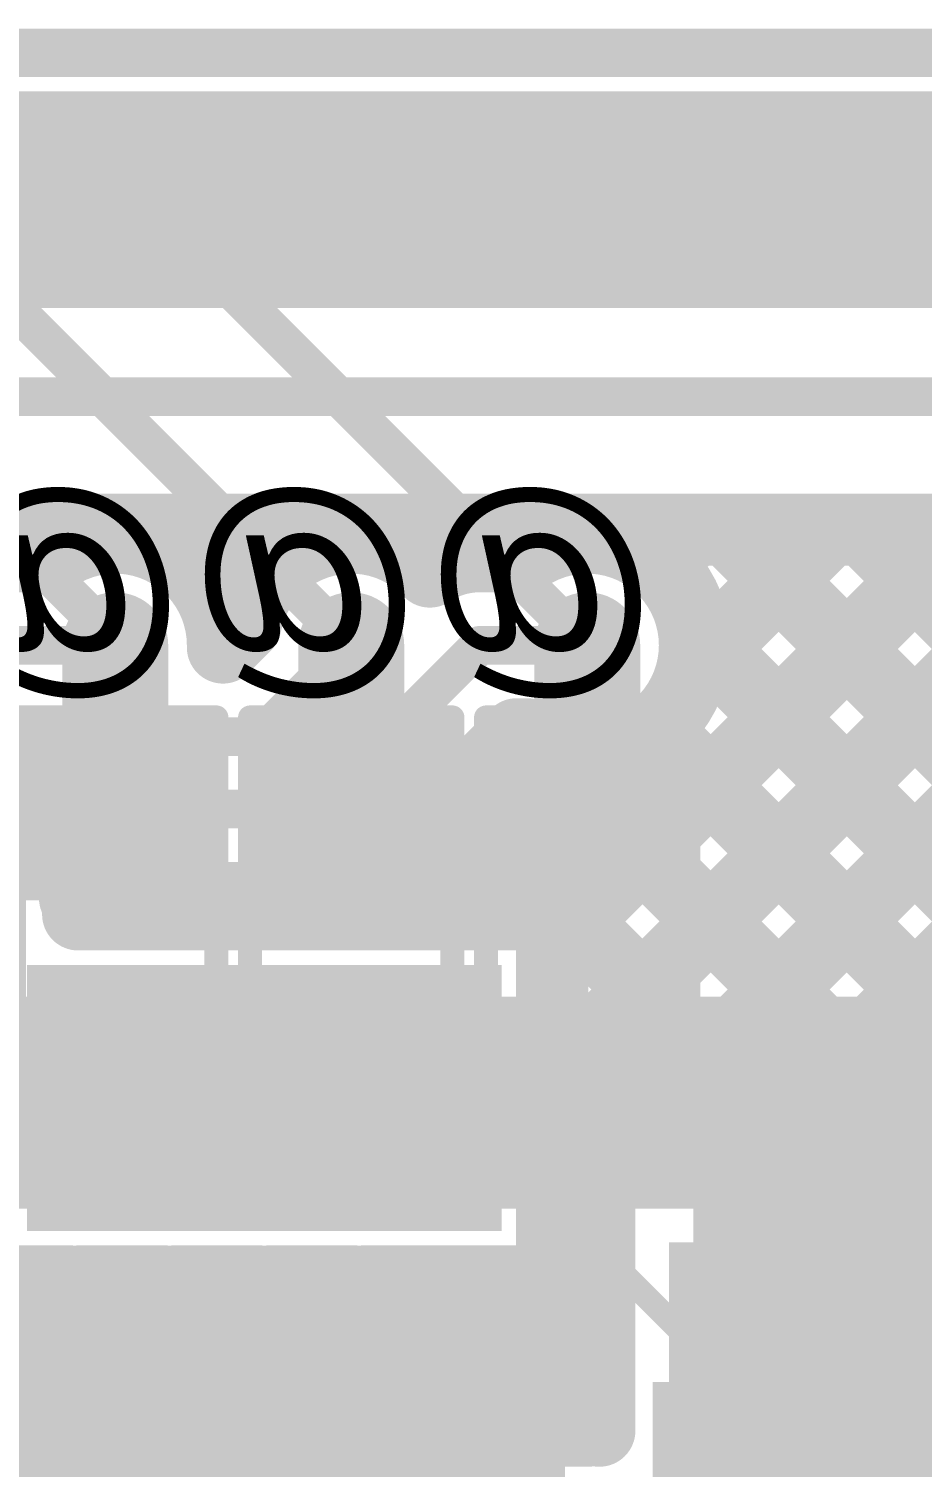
# Model space of a CAD drawing. Header units: millimetres. Extents: x -0.27 to 3.22, y -0.27 to 1.91.
# Drawn here: x 1.47 to 1.6556, y 1.6103 to 1.909 of the extents above; entities that cross this region are included whole.
import ezdxf

# ---------------------------------------------------------------- set-up
doc = ezdxf.new("R2010")
doc.units = ezdxf.units.MM
doc.header["$MEASUREMENT"] = 0
for name, color, linetype in [('BottomLayer', 5, 'Continuous'), ('BottomOverlay', 54, 'Continuous'), ('BottomPaste', 16, 'Continuous'), ('BottomSolder', 6, 'Continuous'), ('Mechanical2', 216, 'Continuous'), ('TopLayer', 1, 'Continuous'), ('TopOverlay', 2, 'Continuous'), ('TopPaste', 8, 'Continuous'), ('TopSolder', 216, 'Continuous'), ('ViaHoleLayer', 16, 'Continuous')]:
    doc.layers.add(name, color=color, linetype=linetype)
doc.styles.add('Arial', font='', dxfattribs={"height": 0.2})
doc.styles.get('Arial').set_extended_font_data('Arial')

# ---------------------------------------------------------------- blocks, each defined once
blk = doc.blocks.new('LQFP_100_18')
at = {"layer": 'TopLayer'}
for points in [[(0.15157, 0.2815), (0.15157, 0.32874), (0.16339, 0.32874), (0.16339, 0.2815)], [(0.17126, 0.2815), (0.17126, 0.32874), (0.18307, 0.32874), (0.18307, 0.2815)], [(0.19094, 0.2815), (0.19094, 0.32874), (0.20276, 0.32874), (0.20276, 0.2815)], [(0.21063, 0.2815), (0.21063, 0.32874), (0.22244, 0.32874), (0.22244, 0.2815)], [(0.23031, 0.2815), (0.23031, 0.32874), (0.24213, 0.32874), (0.24213, 0.2815)], [(0.2815, 0.24213), (0.32874, 0.24213), (0.32874, 0.23031), (0.2815, 0.23031)]]:
    blk.add_hatch(color=1, dxfattribs=at).paths.add_polyline_path(points)
at = {"layer": 'TopPaste'}
for points in [[(0.15157, 0.2815), (0.15157, 0.32874), (0.16339, 0.32874), (0.16339, 0.2815)], [(0.17126, 0.2815), (0.17126, 0.32874), (0.18307, 0.32874), (0.18307, 0.2815)], [(0.19094, 0.2815), (0.19094, 0.32874), (0.20276, 0.32874), (0.20276, 0.2815)], [(0.21063, 0.2815), (0.21063, 0.32874), (0.22244, 0.32874), (0.22244, 0.2815)], [(0.23031, 0.2815), (0.23031, 0.32874), (0.24213, 0.32874), (0.24213, 0.2815)], [(0.2815, 0.24213), (0.32874, 0.24213), (0.32874, 0.23031), (0.2815, 0.23031)]]:
    blk.add_hatch(color=8, dxfattribs=at).paths.add_polyline_path(points)
at = {"layer": 'TopSolder'}
for points in [[(0.14757, 0.2775), (0.14757, 0.33274), (0.16739, 0.33274), (0.16739, 0.2775)], [(0.16726, 0.2775), (0.16726, 0.33274), (0.18707, 0.33274), (0.18707, 0.2775)], [(0.18694, 0.2775), (0.18694, 0.33274), (0.20676, 0.33274), (0.20676, 0.2775)], [(0.20663, 0.2775), (0.20663, 0.33274), (0.22644, 0.33274), (0.22644, 0.2775)], [(0.22631, 0.2775), (0.22631, 0.33274), (0.24613, 0.33274), (0.24613, 0.2775)], [(0.2775, 0.24613), (0.33274, 0.24613), (0.33274, 0.22631), (0.2775, 0.22631)]]:
    blk.add_hatch(color=216, dxfattribs=at).paths.add_polyline_path(points)
at = {"layer": 'TopOverlay', "const_width": 0.005}
blk.add_lwpolyline([(0.255, 0.285), (0.285, 0.255)], dxfattribs=at)
at = {"layer": 'TopOverlay', "const_width": 0.0025}
for points in [[(0.25375, 0.285, 1), (0.25625, 0.285, 1)], [(0.28375, 0.255, 1), (0.28625, 0.255, 1)]]:
    blk.add_lwpolyline(points, format="xyb", close=True, dxfattribs=at)
blk = doc.blocks.new('R__0603_B_118')
at = {"layer": 'BottomLayer'}
for points in [[(-0.045, -0.0175), (-0.045, 0.0175), (-0.015, 0.0175), (-0.015, -0.0175)], [(0.015, -0.0175), (0.015, 0.0175), (0.045, 0.0175), (0.045, -0.0175)]]:
    blk.add_hatch(color=5, dxfattribs=at).paths.add_polyline_path(points)
at = {"layer": 'BottomPaste'}
for points in [[(-0.045, -0.0175), (-0.045, 0.0175), (-0.015, 0.0175), (-0.015, -0.0175)], [(0.015, -0.0175), (0.015, 0.0175), (0.045, 0.0175), (0.045, -0.0175)]]:
    blk.add_hatch(color=16, dxfattribs=at).paths.add_polyline_path(points)
at = {"layer": 'BottomSolder'}
for points in [[(-0.049, -0.0215), (-0.049, 0.0215), (-0.011, 0.0215), (-0.011, -0.0215)], [(0.011, -0.0215), (0.011, 0.0215), (0.049, 0.0215), (0.049, -0.0215)]]:
    blk.add_hatch(color=6, dxfattribs=at).paths.add_polyline_path(points)
at = {"layer": 'BottomOverlay', "const_width": 0.005}
for points in [[(0.049, 0.021), (-0.049, 0.021)], [(-0.049, -0.021), (-0.049, 0.021)], [(0.049, -0.021), (0.049, 0.021)], [(0.049, -0.021), (-0.049, -0.021)]]:
    blk.add_lwpolyline(points, dxfattribs=at)
at = {"layer": 'BottomOverlay', "const_width": 0.0025}
for points in [[(-0.05025, 0.021, 1), (-0.04775, 0.021, 1)], [(-0.05025, 0.021, 1), (-0.04775, 0.021, 1)], [(0.04775, 0.021, 1), (0.05025, 0.021, 1)], [(0.04775, 0.021, 1), (0.05025, 0.021, 1)], [(-0.05025, -0.021, 1), (-0.04775, -0.021, 1)], [(-0.05025, -0.021, 1), (-0.04775, -0.021, 1)], [(0.04775, -0.021, 1), (0.05025, -0.021, 1)], [(0.04775, -0.021, 1), (0.05025, -0.021, 1)]]:
    blk.add_lwpolyline(points, format="xyb", close=True, dxfattribs=at)
blk = doc.blocks.new('R__0603_B_119')
at = {"layer": 'BottomLayer'}
for points in [[(-0.045, -0.0175), (-0.045, 0.0175), (-0.015, 0.0175), (-0.015, -0.0175)], [(0.015, -0.0175), (0.015, 0.0175), (0.045, 0.0175), (0.045, -0.0175)]]:
    blk.add_hatch(color=5, dxfattribs=at).paths.add_polyline_path(points)
at = {"layer": 'BottomPaste'}
for points in [[(-0.045, -0.0175), (-0.045, 0.0175), (-0.015, 0.0175), (-0.015, -0.0175)], [(0.015, -0.0175), (0.015, 0.0175), (0.045, 0.0175), (0.045, -0.0175)]]:
    blk.add_hatch(color=16, dxfattribs=at).paths.add_polyline_path(points)
at = {"layer": 'BottomSolder'}
for points in [[(-0.049, -0.0215), (-0.049, 0.0215), (-0.011, 0.0215), (-0.011, -0.0215)], [(0.011, -0.0215), (0.011, 0.0215), (0.049, 0.0215), (0.049, -0.0215)]]:
    blk.add_hatch(color=6, dxfattribs=at).paths.add_polyline_path(points)
at = {"layer": 'BottomOverlay', "const_width": 0.005}
for points in [[(0.049, 0.021), (-0.049, 0.021)], [(-0.049, -0.021), (-0.049, 0.021)], [(0.049, -0.021), (0.049, 0.021)], [(0.049, -0.021), (-0.049, -0.021)]]:
    blk.add_lwpolyline(points, dxfattribs=at)
at = {"layer": 'BottomOverlay', "const_width": 0.0025}
for points in [[(-0.05025, 0.021, 1), (-0.04775, 0.021, 1)], [(-0.05025, 0.021, 1), (-0.04775, 0.021, 1)], [(0.04775, 0.021, 1), (0.05025, 0.021, 1)], [(0.04775, 0.021, 1), (0.05025, 0.021, 1)], [(-0.05025, -0.021, 1), (-0.04775, -0.021, 1)], [(-0.05025, -0.021, 1), (-0.04775, -0.021, 1)], [(0.04775, -0.021, 1), (0.05025, -0.021, 1)], [(0.04775, -0.021, 1), (0.05025, -0.021, 1)]]:
    blk.add_lwpolyline(points, format="xyb", close=True, dxfattribs=at)
blk = doc.blocks.new('R__0603_B_150')
at = {"layer": 'BottomLayer'}
for points in [[(-0.045, -0.0175), (-0.045, 0.0175), (-0.015, 0.0175), (-0.015, -0.0175)], [(0.015, -0.0175), (0.015, 0.0175), (0.045, 0.0175), (0.045, -0.0175)]]:
    blk.add_hatch(color=5, dxfattribs=at).paths.add_polyline_path(points)
at = {"layer": 'BottomPaste'}
for points in [[(-0.045, -0.0175), (-0.045, 0.0175), (-0.015, 0.0175), (-0.015, -0.0175)], [(0.015, -0.0175), (0.015, 0.0175), (0.045, 0.0175), (0.045, -0.0175)]]:
    blk.add_hatch(color=16, dxfattribs=at).paths.add_polyline_path(points)
at = {"layer": 'BottomSolder'}
for points in [[(-0.049, -0.0215), (-0.049, 0.0215), (-0.011, 0.0215), (-0.011, -0.0215)], [(0.011, -0.0215), (0.011, 0.0215), (0.049, 0.0215), (0.049, -0.0215)]]:
    blk.add_hatch(color=6, dxfattribs=at).paths.add_polyline_path(points)
at = {"layer": 'BottomOverlay', "const_width": 0.005}
for points in [[(0.049, 0.021), (-0.049, 0.021)], [(-0.049, -0.021), (-0.049, 0.021)], [(0.049, -0.021), (0.049, 0.021)], [(0.049, -0.021), (-0.049, -0.021)]]:
    blk.add_lwpolyline(points, dxfattribs=at)
at = {"layer": 'BottomOverlay', "const_width": 0.0025}
for points in [[(-0.05025, 0.021, 1), (-0.04775, 0.021, 1)], [(-0.05025, 0.021, 1), (-0.04775, 0.021, 1)], [(0.04775, 0.021, 1), (0.05025, 0.021, 1)], [(0.04775, 0.021, 1), (0.05025, 0.021, 1)], [(-0.05025, -0.021, 1), (-0.04775, -0.021, 1)], [(-0.05025, -0.021, 1), (-0.04775, -0.021, 1)], [(0.04775, -0.021, 1), (0.05025, -0.021, 1)], [(0.04775, -0.021, 1), (0.05025, -0.021, 1)]]:
    blk.add_lwpolyline(points, format="xyb", close=True, dxfattribs=at)
blk = doc.blocks.new('C__0603_B_179')
at = {"layer": 'BottomLayer'}
for points in [[(-0.045, -0.0175), (-0.045, 0.0175), (-0.015, 0.0175), (-0.015, -0.0175)], [(0.015, -0.0175), (0.015, 0.0175), (0.045, 0.0175), (0.045, -0.0175)]]:
    blk.add_hatch(color=5, dxfattribs=at).paths.add_polyline_path(points)
at = {"layer": 'BottomPaste'}
for points in [[(-0.045, -0.0175), (-0.045, 0.0175), (-0.015, 0.0175), (-0.015, -0.0175)], [(0.015, -0.0175), (0.015, 0.0175), (0.045, 0.0175), (0.045, -0.0175)]]:
    blk.add_hatch(color=16, dxfattribs=at).paths.add_polyline_path(points)
at = {"layer": 'BottomSolder'}
for points in [[(-0.04736, -0.01986), (-0.04736, 0.01986), (-0.01264, 0.01986), (-0.01264, -0.01986)], [(0.01264, -0.01986), (0.01264, 0.01986), (0.04736, 0.01986), (0.04736, -0.01986)]]:
    blk.add_hatch(color=6, dxfattribs=at).paths.add_polyline_path(points)
at = {"layer": 'BottomOverlay', "const_width": 0.005}
for points in [[(-0.018, 0.021), (-0.049, 0.021)], [(-0.049, 0.021), (-0.049, -0.021)], [(0.049, 0.021), (0.018, 0.021)], [(0.049, 0.021), (0.049, -0.021)], [(-0.018, -0.021), (-0.049, -0.021)], [(0.049, -0.021), (0.018, -0.021)]]:
    blk.add_lwpolyline(points, dxfattribs=at)
at = {"layer": 'BottomOverlay', "const_width": 0.0025}
for points in [[(-0.05025, 0.021, 1), (-0.04775, 0.021, 1)], [(-0.05025, 0.021, 1), (-0.04775, 0.021, 1)], [(-0.01925, 0.021, 1), (-0.01675, 0.021, 1)], [(0.01675, 0.021, 1), (0.01925, 0.021, 1)], [(0.04775, 0.021, 1), (0.05025, 0.021, 1)], [(0.04775, 0.021, 1), (0.05025, 0.021, 1)], [(-0.05025, -0.021, 1), (-0.04775, -0.021, 1)], [(-0.05025, -0.021, 1), (-0.04775, -0.021, 1)], [(-0.01925, -0.021, 1), (-0.01675, -0.021, 1)], [(0.01675, -0.021, 1), (0.01925, -0.021, 1)], [(0.04775, -0.021, 1), (0.05025, -0.021, 1)], [(0.04775, -0.021, 1), (0.05025, -0.021, 1)]]:
    blk.add_lwpolyline(points, format="xyb", close=True, dxfattribs=at)

msp = doc.modelspace()

# ---------------------------------------------------------------- hatches: boundary and pattern name
at = {"layer": 'BottomLayer'}
h = msp.add_hatch(color=5, dxfattribs=at)
edge = h.paths.add_edge_path()
edge.add_arc((1.488, 1.781), 0.00787, 0, 360)
h = msp.add_hatch(color=5, dxfattribs=at)
edge = h.paths.add_edge_path()
edge.add_arc((1.537, 1.781), 0.00787, 0, 360)
h = msp.add_hatch(color=5, dxfattribs=at)
edge = h.paths.add_edge_path()
edge.add_arc((1.586, 1.781), 0.00787, 0, 360)
for points in [[(0.993, 1.664), (1.66, 1.664), (1.66, 1.708), (0.993, 1.708)], [(1.608, 1.06), (1.668, 1.06), (1.668, 1.7), (1.608, 1.7)], [(1.104, 1.121), (1.581, 1.121), (1.581, 1.642), (1.104, 1.642)]]:
    msp.add_hatch(color=5, dxfattribs=at).paths.add_polyline_path(points)
h = msp.add_hatch(color=5, dxfattribs=at)
edge = h.paths.add_edge_path()
edge.add_arc((1.629, 1.645), 0.01181, 0, 360)
at = {"layer": 'TopLayer'}
for points in [[(-0.081, 1.851), (3.207, 1.851), (3.207, 1.896), (-0.081, 1.896)], [(1.603, 1.612), (1.651, 1.612), (1.651, 1.657), (1.603, 1.657)]]:
    msp.add_hatch(color=1, dxfattribs=at).paths.add_polyline_path(points)
h = msp.add_hatch(color=1, dxfattribs=at)
edge = h.paths.add_edge_path()
edge.add_arc((1.488, 1.781), 0.00787, 0, 360)
h = msp.add_hatch(color=1, dxfattribs=at)
edge = h.paths.add_edge_path()
edge.add_arc((1.537, 1.781), 0.00787, 0, 360)
h = msp.add_hatch(color=1, dxfattribs=at)
edge = h.paths.add_edge_path()
edge.add_arc((1.586, 1.781), 0.00787, 0, 360)
h = msp.add_hatch(color=1, dxfattribs=at)
edge = h.paths.add_edge_path()
edge.add_arc((1.629, 1.645), 0.01181, 0, 360)
at = {"layer": 'ViaHoleLayer'}
h = msp.add_hatch(color=16, dxfattribs=at)
edge = h.paths.add_edge_path()
edge.add_arc((1.488, 1.781), 0.00394, 0, 360)
h = msp.add_hatch(color=16, dxfattribs=at)
edge = h.paths.add_edge_path()
edge.add_arc((1.537, 1.781), 0.00394, 0, 360)
h = msp.add_hatch(color=16, dxfattribs=at)
edge = h.paths.add_edge_path()
edge.add_arc((1.586, 1.781), 0.00394, 0, 360)
h = msp.add_hatch(color=16, dxfattribs=at)
edge = h.paths.add_edge_path()
edge.add_arc((1.629, 1.645), 0.00591, 0, 360)

# ---------------------------------------------------------------- linework, layer by layer
at = {"layer": 'BottomLayer'}
for points, const_width in [([(0.33144, 1.887), (1.48, 1.887)], 0.008), ([(1.48, 1.887), (1.586, 1.781)], 0.008), ([(1.446, 1.872), (1.537, 1.781)], 0.008), ([(1.413, 1.857), (1.489, 1.781)], 0.008), ([(1.488, 1.748), (1.488, 1.781)], 0.022), ([(1.537, 1.748), (1.537, 1.781)], 0.022), ([(1.586, 1.748), (1.586, 1.781)], 0.022)]:
    msp.add_lwpolyline(points, dxfattribs=dict(at, const_width=const_width))
for points, const_width in [([(1.478, 1.887, 1), (1.482, 1.887, 1)], 0.004), ([(1.478, 1.887, 1), (1.482, 1.887, 1)], 0.004), ([(1.4825, 1.781, 1), (1.4935, 1.781, 1)], 0.011), ([(1.5315, 1.781, 1), (1.5425, 1.781, 1)], 0.011), ([(1.5805, 1.781, 1), (1.5915, 1.781, 1)], 0.011), ([(1.487, 1.781, 1), (1.491, 1.781, 1)], 0.004), ([(1.535, 1.781, 1), (1.539, 1.781, 1)], 0.004), ([(1.584, 1.781, 1), (1.588, 1.781, 1)], 0.004), ([(1.4825, 1.748, 1), (1.4935, 1.748, 1)], 0.011), ([(1.5315, 1.748, 1), (1.5425, 1.748, 1)], 0.011), ([(1.5805, 1.748, 1), (1.5915, 1.748, 1)], 0.011)]:
    msp.add_lwpolyline(points, format="xyb", close=True, dxfattribs=dict(at, const_width=const_width))
at = {"layer": 'Mechanical2', "const_width": 0.01}
msp.add_lwpolyline([(-0.087, 1.904), (3.215, 1.904)], dxfattribs=at)
at = {"layer": 'TopLayer'}
for points, const_width in [([(1.36593, 1.83262), (1.72138, 1.83262)], 0.008), ([(1.44028, 1.805), (1.7965, 1.805)], 0.015), ([(1.46116, 1.79948), (1.46667, 1.805)], 0.015), ([(1.47368, 1.805), (1.47778, 1.8009)], 0.015), ([(1.49281, 1.80285), (1.49496, 1.805)], 0.015), ([(1.50197, 1.805), (1.51666, 1.79031)], 0.015), ([(1.50841, 1.79017), (1.52324, 1.805)], 0.015), ([(1.54736, 1.80083), (1.55153, 1.805)], 0.015), ([(1.55854, 1.805), (1.56404, 1.7995)], 0.015), ([(1.57565, 1.80083), (1.57981, 1.805)], 0.015), ([(1.57874, 1.69079), (1.69295, 1.805)], 0.015), ([(1.57874, 1.71907), (1.66467, 1.805)], 0.015), ([(1.57874, 1.6625), (1.72123, 1.805)], 0.015), ([(1.60084, 1.79774), (1.6081, 1.805)], 0.015), ([(1.60793, 1.77655), (1.63638, 1.805)], 0.015), ([(1.6151, 1.805), (1.75516, 1.66495)], 0.015), ([(1.61602, 1.6715), (1.74952, 1.805)], 0.015), ([(1.64339, 1.805), (1.76966, 1.67873)], 0.015), ([(1.6443, 1.6715), (1.7778, 1.805)], 0.015), ([(1.462, 1.7995), (1.47542, 1.7995)], 0.015), ([(1.56369, 1.7995), (1.57342, 1.7995)], 0.015), ([(1.51037, 1.78053), (1.51502, 1.78518)], 0.015), ([(1.60822, 1.7836), (1.72232, 1.6695)], 0.015), ([(1.462, 1.781), (1.488, 1.781)], 0.008), ([(1.518, 1.762), (1.537, 1.781)], 0.008), ([(1.52969, 1.747), (1.56369, 1.781)], 0.008), ([(1.56369, 1.781), (1.586, 1.781)], 0.008), ([(1.54277, 1.73392), (1.57135, 1.7625)], 0.015), ([(1.57275, 1.7625), (1.66375, 1.6715)], 0.015), ([(1.59999, 1.76354), (1.69404, 1.6695)], 0.015), ([(1.465, 1.762), (1.518, 1.762)], 0.008), ([(1.5565, 1.72512), (1.59045, 1.75907)], 0.015), ([(1.55791, 1.74906), (1.63547, 1.6715)], 0.015), ([(1.45991, 1.73491), (1.472, 1.747)], 0.008), ([(1.472, 1.747), (1.52969, 1.747)], 0.008), ([(1.54377, 1.73491), (1.55356, 1.72512)], 0.015), ([(1.47966, 1.7285), (1.52969, 1.7285)], 0.015), ([(1.49361, 1.7285), (1.49699, 1.72512)], 0.015), ([(1.49993, 1.72512), (1.50331, 1.7285)], 0.015), ([(1.5219, 1.7285), (1.52528, 1.72512)], 0.015), ([(1.52822, 1.72512), (1.53171, 1.72861)], 0.015), ([(1.48031, 1.72512), (1.49856, 1.72512)], 0.015), ([(1.48031, 1.72512), (1.49856, 1.72512)], 0.015), ([(1.5, 1.72512), (1.51824, 1.72512)], 0.015), ([(1.5, 1.72512), (1.51824, 1.72512)], 0.015), ([(1.51968, 1.72512), (1.53793, 1.72512)], 0.015), ([(1.51968, 1.72512), (1.53793, 1.72512)], 0.015), ([(1.53937, 1.72512), (1.55905, 1.72512)], 0.015), ([(1.53937, 1.72512), (1.55905, 1.72512)], 0.015), ([(1.55905, 1.72512), (1.57874, 1.72512)], 0.015), ([(1.57874, 1.64888), (1.57874, 1.72512)], 0.015), ([(1.57874, 1.69995), (1.60718, 1.6715)], 0.015), ([(1.57874, 1.67166), (1.5885, 1.6619)], 0.015), ([(1.5885, 1.6715), (1.6655, 1.6715)], 0.015), ([(1.5885, 1.62182), (1.5885, 1.6715)], 0.015), ([(1.09497, 1.26359), (1.48026, 1.64888)], 0.015), ([(1.4601, 1.64888), (1.48203, 1.62695)], 0.015), ([(1.46063, 1.64888), (1.47887, 1.64888)], 0.015), ([(1.46063, 1.64888), (1.47887, 1.64888)], 0.015), ([(1.48031, 1.64888), (1.49856, 1.64888)], 0.015), ([(1.48031, 1.64888), (1.49856, 1.64888)], 0.015), ([(1.48555, 1.62588), (1.50854, 1.64888)], 0.015), ([(1.48838, 1.64888), (1.51934, 1.61792)], 0.015), ([(1.5, 1.64888), (1.51824, 1.64888)], 0.015), ([(1.5, 1.64888), (1.51824, 1.64888)], 0.015), ([(1.50587, 1.61792), (1.53683, 1.64888)], 0.015), ([(1.51667, 1.64888), (1.54763, 1.61792)], 0.015), ([(1.51968, 1.64888), (1.53793, 1.64888)], 0.015), ([(1.51968, 1.64888), (1.53793, 1.64888)], 0.015), ([(1.53415, 1.61792), (1.56511, 1.64888)], 0.015), ([(1.53937, 1.64888), (1.55905, 1.64888)], 0.015), ([(1.53937, 1.64888), (1.55905, 1.64888)], 0.015), ([(1.54495, 1.64888), (1.57591, 1.61792)], 0.015), ([(1.55905, 1.64888), (1.57874, 1.64888)], 0.015), ([(1.57324, 1.64888), (1.5885, 1.63361)], 0.015), ([(1.56244, 1.61792), (1.5885, 1.64398)], 0.015), ([(1.58611, 1.61792), (1.58611, 1.62182)], 0.015), ([(1.5885, 1.61792), (1.5885, 1.62182)], 0.015), ([(1.47531, 1.59842), (1.47531, 1.62023)], 0.01), ([(1.49719, 1.61792), (1.58611, 1.61792)], 0.015)]:
    msp.add_lwpolyline(points, dxfattribs=dict(at, const_width=const_width))
for points, const_width in [([(1.46293, 1.805, 1), (1.47043, 1.805, 1)], 0.0075), ([(1.46993, 1.805, 1), (1.47743, 1.805, 1)], 0.0075), ([(1.48906, 1.80285, 1), (1.49656, 1.80285, 1)], 0.0075), ([(1.49121, 1.805, 1), (1.49871, 1.805, 1)], 0.0075), ([(1.49822, 1.805, 1), (1.50572, 1.805, 1)], 0.0075), ([(1.51949, 1.805, 1), (1.52699, 1.805, 1)], 0.0075), ([(1.54778, 1.805, 1), (1.55528, 1.805, 1)], 0.0075), ([(1.55479, 1.805, 1), (1.56229, 1.805, 1)], 0.0075), ([(1.57606, 1.805, 1), (1.58356, 1.805, 1)], 0.0075), ([(1.60435, 1.805, 1), (1.61185, 1.805, 1)], 0.0075), ([(1.61135, 1.805, 1), (1.61885, 1.805, 1)], 0.0075), ([(1.63263, 1.805, 1), (1.64013, 1.805, 1)], 0.0075), ([(1.63964, 1.805, 1), (1.64714, 1.805, 1)], 0.0075), ([(1.47167, 1.7995, 1), (1.47917, 1.7995, 1)], 0.0075), ([(1.47167, 1.7995, 1), (1.47917, 1.7995, 1)], 0.0075), ([(1.47403, 1.8009, 1), (1.48153, 1.8009, 1)], 0.0075), ([(1.54361, 1.80083, 1), (1.55111, 1.80083, 1)], 0.0075), ([(1.55994, 1.7995, 1), (1.56744, 1.7995, 1)], 0.0075), ([(1.55994, 1.7995, 1), (1.56744, 1.7995, 1)], 0.0075), ([(1.55994, 1.7995, 1), (1.56744, 1.7995, 1)], 0.0075), ([(1.56029, 1.7995, 1), (1.56779, 1.7995, 1)], 0.0075), ([(1.56967, 1.7995, 1), (1.57717, 1.7995, 1)], 0.0075), ([(1.56967, 1.7995, 1), (1.57717, 1.7995, 1)], 0.0075), ([(1.5719, 1.80083, 1), (1.5794, 1.80083, 1)], 0.0075), ([(1.59709, 1.79774, 1), (1.60459, 1.79774, 1)], 0.0075), ([(1.54956, 1.79631, 1), (1.55706, 1.79631, 1)], 0.0075), ([(1.54956, 1.79631, 1), (1.55706, 1.79631, 1)], 0.0075), ([(1.54956, 1.79631, 1), (1.55706, 1.79631, 1)], 0.0075), ([(1.50466, 1.79017, 1), (1.51216, 1.79017, 1)], 0.0075), ([(1.51291, 1.79031, 1), (1.52041, 1.79031, 1)], 0.0075), ([(1.51127, 1.78518, 1), (1.51877, 1.78518, 1)], 0.0075), ([(1.51127, 1.78518, 1), (1.51877, 1.78518, 1)], 0.0075), ([(1.60447, 1.7836, 1), (1.61197, 1.7836, 1)], 0.0075), ([(1.50662, 1.781, 1), (1.51412, 1.781, 1)], 0.0075), ([(1.50662, 1.78053, 1), (1.51412, 1.78053, 1)], 0.0075), ([(1.60462, 1.781, 1), (1.61212, 1.781, 1)], 0.0075), ([(1.60462, 1.781, 1), (1.61212, 1.781, 1)], 0.0075), ([(1.486, 1.781, 1), (1.49, 1.781, 1)], 0.004), ([(1.535, 1.781, 1), (1.539, 1.781, 1)], 0.004), ([(1.56169, 1.781, 1), (1.56569, 1.781, 1)], 0.004), ([(1.56169, 1.781, 1), (1.56569, 1.781, 1)], 0.004), ([(1.584, 1.781, 1), (1.588, 1.781, 1)], 0.004), ([(1.60418, 1.77655, 1), (1.61168, 1.77655, 1)], 0.0075), ([(1.5676, 1.7625, 1), (1.5751, 1.7625, 1)], 0.0075), ([(1.569, 1.7625, 1), (1.5765, 1.7625, 1)], 0.0075), ([(1.56967, 1.7625, 1), (1.57717, 1.7625, 1)], 0.0075), ([(1.59624, 1.76354, 1), (1.60374, 1.76354, 1)], 0.0075), ([(1.516, 1.762, 1), (1.52, 1.762, 1)], 0.004), ([(1.516, 1.762, 1), (1.52, 1.762, 1)], 0.004), ([(1.5867, 1.75907, 1), (1.5942, 1.75907, 1)], 0.0075), ([(1.55416, 1.74906, 1), (1.56166, 1.74906, 1)], 0.0075), ([(1.47, 1.747, 1), (1.474, 1.747, 1)], 0.004), ([(1.47, 1.747, 1), (1.474, 1.747, 1)], 0.004), ([(1.52769, 1.747, 1), (1.53169, 1.747, 1)], 0.004), ([(1.52769, 1.747, 1), (1.53169, 1.747, 1)], 0.004), ([(1.53902, 1.73392, 1), (1.54652, 1.73392, 1)], 0.0075), ([(1.53902, 1.73392, 1), (1.54652, 1.73392, 1)], 0.0075), ([(1.53902, 1.73392, 1), (1.54652, 1.73392, 1)], 0.0075), ([(1.54002, 1.73491, 1), (1.54752, 1.73491, 1)], 0.0075), ([(1.47591, 1.7285, 1), (1.48341, 1.7285, 1)], 0.0075), ([(1.48986, 1.7285, 1), (1.49736, 1.7285, 1)], 0.0075), ([(1.49956, 1.7285, 1), (1.50706, 1.7285, 1)], 0.0075), ([(1.51815, 1.7285, 1), (1.52565, 1.7285, 1)], 0.0075), ([(1.52594, 1.7285, 1), (1.53344, 1.7285, 1)], 0.0075), ([(1.52594, 1.7285, 1), (1.53344, 1.7285, 1)], 0.0075), ([(1.52594, 1.7285, 1), (1.53344, 1.7285, 1)], 0.0075), ([(1.52796, 1.72861, 1), (1.53546, 1.72861, 1)], 0.0075), ([(1.47656, 1.72512, 1), (1.48406, 1.72512, 1)], 0.0075), ([(1.47656, 1.72512, 1), (1.48406, 1.72512, 1)], 0.0075), ([(1.49324, 1.72512, 1), (1.50074, 1.72512, 1)], 0.0075), ([(1.49481, 1.72512, 1), (1.50231, 1.72512, 1)], 0.0075), ([(1.49481, 1.72512, 1), (1.50231, 1.72512, 1)], 0.0075), ([(1.49618, 1.72512, 1), (1.50368, 1.72512, 1)], 0.0075), ([(1.49625, 1.72512, 1), (1.50375, 1.72512, 1)], 0.0075), ([(1.49625, 1.72512, 1), (1.50375, 1.72512, 1)], 0.0075), ([(1.51449, 1.72512, 1), (1.52199, 1.72512, 1)], 0.0075), ([(1.51449, 1.72512, 1), (1.52199, 1.72512, 1)], 0.0075), ([(1.51593, 1.72512, 1), (1.52343, 1.72512, 1)], 0.0075), ([(1.51593, 1.72512, 1), (1.52343, 1.72512, 1)], 0.0075), ([(1.52153, 1.72512, 1), (1.52903, 1.72512, 1)], 0.0075), ([(1.52447, 1.72512, 1), (1.53197, 1.72512, 1)], 0.0075), ([(1.53418, 1.72512, 1), (1.54168, 1.72512, 1)], 0.0075), ([(1.53418, 1.72512, 1), (1.54168, 1.72512, 1)], 0.0075), ([(1.53562, 1.72512, 1), (1.54312, 1.72512, 1)], 0.0075), ([(1.53562, 1.72512, 1), (1.54312, 1.72512, 1)], 0.0075), ([(1.54981, 1.72512, 1), (1.55731, 1.72512, 1)], 0.0075), ([(1.55275, 1.72512, 1), (1.56025, 1.72512, 1)], 0.0075), ([(1.5553, 1.72512, 1), (1.5628, 1.72512, 1)], 0.0075), ([(1.5553, 1.72512, 1), (1.5628, 1.72512, 1)], 0.0075), ([(1.5553, 1.72512, 1), (1.5628, 1.72512, 1)], 0.0075), ([(1.57499, 1.72512, 1), (1.58249, 1.72512, 1)], 0.0075), ([(1.57499, 1.72512, 1), (1.58249, 1.72512, 1)], 0.0075), ([(1.57499, 1.71907, 1), (1.58249, 1.71907, 1)], 0.0075), ([(1.57499, 1.69995, 1), (1.58249, 1.69995, 1)], 0.0075), ([(1.57499, 1.69079, 1), (1.58249, 1.69079, 1)], 0.0075), ([(1.57499, 1.67166, 1), (1.58249, 1.67166, 1)], 0.0075), ([(1.58475, 1.6715, 1), (1.59225, 1.6715, 1)], 0.0075), ([(1.58475, 1.6715, 1), (1.59225, 1.6715, 1)], 0.0075), ([(1.60343, 1.6715, 1), (1.61093, 1.6715, 1)], 0.0075), ([(1.61227, 1.6715, 1), (1.61977, 1.6715, 1)], 0.0075), ([(1.63172, 1.6715, 1), (1.63922, 1.6715, 1)], 0.0075), ([(1.64055, 1.6715, 1), (1.64805, 1.6715, 1)], 0.0075), ([(1.57499, 1.6625, 1), (1.58249, 1.6625, 1)], 0.0075), ([(1.58475, 1.6619, 1), (1.59225, 1.6619, 1)], 0.0075), ([(1.47512, 1.64888, 1), (1.48262, 1.64888, 1)], 0.0075), ([(1.47512, 1.64888, 1), (1.48262, 1.64888, 1)], 0.0075), ([(1.47651, 1.64888, 1), (1.48401, 1.64888, 1)], 0.0075), ([(1.47656, 1.64888, 1), (1.48406, 1.64888, 1)], 0.0075), ([(1.47656, 1.64888, 1), (1.48406, 1.64888, 1)], 0.0075), ([(1.48463, 1.64888, 1), (1.49213, 1.64888, 1)], 0.0075), ([(1.49481, 1.64888, 1), (1.50231, 1.64888, 1)], 0.0075), ([(1.49481, 1.64888, 1), (1.50231, 1.64888, 1)], 0.0075), ([(1.49625, 1.64888, 1), (1.50375, 1.64888, 1)], 0.0075), ([(1.49625, 1.64888, 1), (1.50375, 1.64888, 1)], 0.0075), ([(1.50479, 1.64888, 1), (1.51229, 1.64888, 1)], 0.0075), ([(1.51292, 1.64888, 1), (1.52042, 1.64888, 1)], 0.0075), ([(1.51449, 1.64888, 1), (1.52199, 1.64888, 1)], 0.0075), ([(1.51449, 1.64888, 1), (1.52199, 1.64888, 1)], 0.0075), ([(1.51593, 1.64888, 1), (1.52343, 1.64888, 1)], 0.0075), ([(1.51593, 1.64888, 1), (1.52343, 1.64888, 1)], 0.0075), ([(1.53308, 1.64888, 1), (1.54058, 1.64888, 1)], 0.0075), ([(1.53418, 1.64888, 1), (1.54168, 1.64888, 1)], 0.0075), ([(1.53418, 1.64888, 1), (1.54168, 1.64888, 1)], 0.0075), ([(1.53562, 1.64888, 1), (1.54312, 1.64888, 1)], 0.0075), ([(1.53562, 1.64888, 1), (1.54312, 1.64888, 1)], 0.0075), ([(1.5412, 1.64888, 1), (1.5487, 1.64888, 1)], 0.0075), ([(1.5553, 1.64888, 1), (1.5628, 1.64888, 1)], 0.0075), ([(1.5553, 1.64888, 1), (1.5628, 1.64888, 1)], 0.0075), ([(1.5553, 1.64888, 1), (1.5628, 1.64888, 1)], 0.0075), ([(1.56136, 1.64888, 1), (1.56886, 1.64888, 1)], 0.0075), ([(1.56949, 1.64888, 1), (1.57699, 1.64888, 1)], 0.0075), ([(1.57499, 1.64888, 1), (1.58249, 1.64888, 1)], 0.0075), ([(1.57499, 1.64888, 1), (1.58249, 1.64888, 1)], 0.0075), ([(1.58475, 1.64398, 1), (1.59225, 1.64398, 1)], 0.0075), ([(1.58475, 1.63361, 1), (1.59225, 1.63361, 1)], 0.0075), ([(1.47828, 1.62695, 1), (1.48578, 1.62695, 1)], 0.0075), ([(1.4818, 1.62588, 1), (1.4893, 1.62588, 1)], 0.0075), ([(1.58236, 1.62182, 1), (1.58986, 1.62182, 1)], 0.0075), ([(1.58475, 1.62182, 1), (1.59225, 1.62182, 1)], 0.0075), ([(1.58475, 1.62182, 1), (1.59225, 1.62182, 1)], 0.0075), ([(1.47281, 1.62023, 1), (1.47781, 1.62023, 1)], 0.005), ([(1.49344, 1.61792, 1), (1.50094, 1.61792, 1)], 0.0075), ([(1.49344, 1.61792, 1), (1.50094, 1.61792, 1)], 0.0075), ([(1.50212, 1.61792, 1), (1.50962, 1.61792, 1)], 0.0075), ([(1.51559, 1.61792, 1), (1.52309, 1.61792, 1)], 0.0075), ([(1.5304, 1.61792, 1), (1.5379, 1.61792, 1)], 0.0075), ([(1.54388, 1.61792, 1), (1.55138, 1.61792, 1)], 0.0075), ([(1.55869, 1.61792, 1), (1.56619, 1.61792, 1)], 0.0075), ([(1.57216, 1.61792, 1), (1.57966, 1.61792, 1)], 0.0075), ([(1.58236, 1.61792, 1), (1.58986, 1.61792, 1)], 0.0075), ([(1.58236, 1.61792, 1), (1.58986, 1.61792, 1)], 0.0075), ([(1.58475, 1.61792, 1), (1.59225, 1.61792, 1)], 0.0075)]:
    msp.add_lwpolyline(points, format="xyb", close=True, dxfattribs=dict(at, const_width=const_width))
at = {"layer": 'TopLayer', "const_width": 0.015}
for points in [[(1.47542, 1.7995, -0.602187), (1.51037, 1.781)], [(1.51502, 1.78518, -0.612987), (1.55331, 1.79631)], [(1.57342, 1.7995, -0.602187), (1.60837, 1.781)], [(1.55331, 1.79631, -0.150029), (1.56369, 1.7995)], [(1.55331, 1.79631, -0.150029), (1.56369, 1.7995)], [(1.60837, 1.781, -0.602187), (1.57342, 1.7625)], [(1.54277, 1.73392, -0.198912), (1.52969, 1.7285)], [(1.54277, 1.73392, -0.198912), (1.52969, 1.7285)], [(1.49719, 1.57892, -2.625356), (1.49719, 1.61792)]]:
    msp.add_lwpolyline(points, format="xyb", dxfattribs=at)

# ---------------------------------------------------------------- block references
for name, p, rotation in [('R__0603_B_118', (1.488, 1.717), 270), ('R__0603_B_119', (1.537, 1.717), 270), ('R__0603_B_150', (1.586, 1.717), 270), ('C__0603_B_179', (1.594, 1.622), 180)]:
    msp.add_blockref(name, p, dxfattribs=dict(rotation=rotation))
msp.add_blockref('LQFP_100_18', (1.32211, 1.38188))

# ---------------------------------------------------------------- texts
at = {"layer": 'BottomOverlay', "style": 'Arial', "text_generation_flag": 2}
for s, height, p in [('@', 0.035, (1.503, 1.777)), ('@', 0.035, (1.552, 1.777)), ('@', 0.035, (1.601, 1.777)), ('&', 0.06, (1.683, 1.603))]:
    msp.add_text(s, height=height, rotation=360, dxfattribs=at).set_placement(p)

doc.saveas('drawing.dxf')
